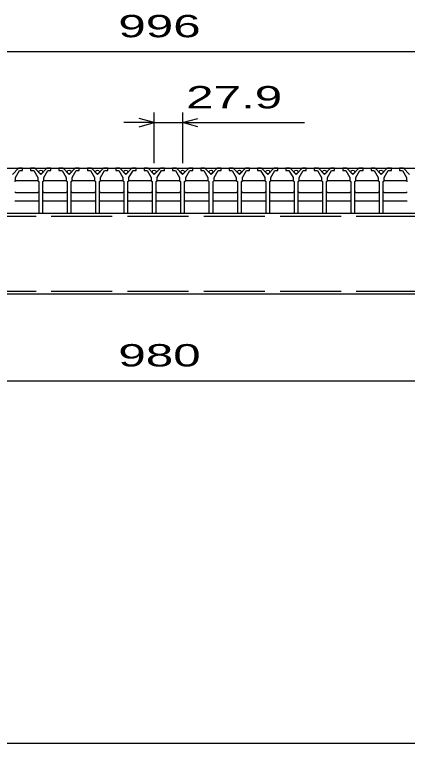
# Model space of a CAD drawing. Units: millimetres, scale not verified. Extents: x -1820 to 1736, y -1282 to 1048.
# Drawn here: x -1067 to -681, y -1152 to -434 of the extents above; entities that cross this region are included whole.
import ezdxf
from ezdxf.enums import TextEntityAlignment as Align

# ---------------------------------------------------------------- set-up
doc = ezdxf.new("R2010")
doc.units = ezdxf.units.MM
doc.header["$LTSCALE"] = 10
doc.linetypes.add('DASHED', pattern=[7.5, 6, -1.5])
for name, color, linetype, lineweight in [('CADPAC_LAYER_0000', 150, 'Continuous', 25), ('CADPAC_LAYER_0016', 3, 'Continuous', 25), ('CADPAC_LAYER_0022', 2, 'Continuous', 25)]:
    doc.layers.add(name, color=color, linetype=linetype, lineweight=lineweight)
doc.styles.add('ベクトル', font='')
doc.styles.get('ベクトル').set_extended_font_data('ベクトル')

msp = doc.modelspace()

# ---------------------------------------------------------------- linework, layer by layer
at = {"layer": 'CADPAC_LAYER_0000'}
msp.add_line((1736, -1151.5), (-1724, -1151.5), dxfattribs=at)
at = {"layer": 'CADPAC_LAYER_0016'}
for p, q in [((-1414, -585.5), (-418, -585.5)), ((-1063.2, -585.5), (-1069.2, -591.5)), ((-1066.2, -594.5), (-1062.2, -587.5)), ((-1059.2, -585.5), (-1063.2, -585.5)), ((-1062.2, -587.5), (-1059.2, -587.5)), ((-1059.2, -587.5), (-1059.2, -585.5)), ((-1051.3, -585.5), (-1051.3, -587.5)), ((-1047.3, -585.5), (-1051.3, -585.5)), ((-1051.3, -587.5), (-1048.3, -587.5)), ((-1048.3, -587.5), (-1044.3, -594.5)), ((-1041.3, -591.5), (-1047.3, -585.5)), ((-1035.3, -585.5), (-1041.3, -591.5)), ((-1038.3, -594.5), (-1034.3, -587.5)), ((-1031.3, -585.5), (-1035.3, -585.5)), ((-1034.3, -587.5), (-1031.3, -587.5)), ((-1031.3, -587.5), (-1031.3, -585.5)), ((-1023.4, -585.5), (-1023.4, -587.5)), ((-1019.4, -585.5), (-1023.4, -585.5)), ((-1023.4, -587.5), (-1020.4, -587.5)), ((-1020.4, -587.5), (-1016.4, -594.5)), ((-1013.4, -591.5), (-1019.4, -585.5)), ((-1007.4, -585.5), (-1013.4, -591.5)), ((-1010.4, -594.5), (-1006.4, -587.5)), ((-1003.4, -585.5), (-1007.4, -585.5)), ((-1006.4, -587.5), (-1003.4, -587.5)), ((-1003.4, -587.5), (-1003.4, -585.5)), ((-995.5, -585.5), (-995.5, -587.5)), ((-991.5, -585.5), (-995.5, -585.5)), ((-995.5, -587.5), (-992.5, -587.5)), ((-992.5, -587.5), (-988.5, -594.5)), ((-985.5, -591.5), (-991.5, -585.5)), ((-979.5, -585.5), (-985.5, -591.5)), ((-982.5, -594.5), (-978.5, -587.5)), ((-975.5, -585.5), (-979.5, -585.5)), ((-978.5, -587.5), (-975.5, -587.5)), ((-975.5, -587.5), (-975.5, -585.5)), ((-967.6, -585.5), (-967.6, -587.5)), ((-963.6, -585.5), (-967.6, -585.5)), ((-967.6, -587.5), (-964.6, -587.5)), ((-964.6, -587.5), (-960.6, -594.5)), ((-957.6, -591.5), (-963.6, -585.5)), ((-951.6, -585.5), (-957.6, -591.5)), ((-954.6, -594.5), (-950.6, -587.5)), ((-947.6, -585.5), (-951.6, -585.5)), ((-950.6, -587.5), (-947.6, -587.5)), ((-947.6, -587.5), (-947.6, -585.5)), ((-939.7, -585.5), (-939.7, -587.5)), ((-935.7, -585.5), (-939.7, -585.5)), ((-939.7, -587.5), (-936.7, -587.5)), ((-936.7, -587.5), (-932.7, -594.5)), ((-929.7, -591.5), (-935.7, -585.5)), ((-923.7, -585.5), (-929.7, -591.5)), ((-926.7, -594.5), (-922.7, -587.5)), ((-919.7, -585.5), (-923.7, -585.5)), ((-922.7, -587.5), (-919.7, -587.5)), ((-919.7, -587.5), (-919.7, -585.5)), ((-911.8, -585.5), (-911.8, -587.5)), ((-907.8, -585.5), (-911.8, -585.5)), ((-911.8, -587.5), (-908.8, -587.5)), ((-908.8, -587.5), (-904.8, -594.5)), ((-901.8, -591.5), (-907.8, -585.5)), ((-895.8, -585.5), (-901.8, -591.5)), ((-898.8, -594.5), (-894.8, -587.5)), ((-891.8, -585.5), (-895.8, -585.5)), ((-894.8, -587.5), (-891.8, -587.5)), ((-891.8, -587.5), (-891.8, -585.5)), ((-883.9, -585.5), (-883.9, -587.5)), ((-879.9, -585.5), (-883.9, -585.5)), ((-883.9, -587.5), (-880.9, -587.5)), ((-880.9, -587.5), (-876.9, -594.5)), ((-873.9, -591.5), (-879.9, -585.5)), ((-867.9, -585.5), (-873.9, -591.5)), ((-870.9, -594.5), (-866.9, -587.5)), ((-863.9, -585.5), (-867.9, -585.5)), ((-866.9, -587.5), (-863.9, -587.5)), ((-863.9, -587.5), (-863.9, -585.5)), ((-856, -585.5), (-856, -587.5)), ((-852, -585.5), (-856, -585.5)), ((-856, -587.5), (-853, -587.5)), ((-853, -587.5), (-849, -594.5)), ((-846, -591.5), (-852, -585.5)), ((-840, -585.5), (-846, -591.5)), ((-843, -594.5), (-839, -587.5)), ((-836, -585.5), (-840, -585.5)), ((-839, -587.5), (-836, -587.5)), ((-836, -587.5), (-836, -585.5)), ((-828.1, -585.5), (-828.1, -587.5)), ((-824.1, -585.5), (-828.1, -585.5)), ((-828.1, -587.5), (-825.1, -587.5)), ((-825.1, -587.5), (-821.1, -594.5)), ((-818.1, -591.5), (-824.1, -585.5)), ((-812.1, -585.5), (-818.1, -591.5)), ((-815.1, -594.5), (-811.1, -587.5)), ((-808.1, -585.5), (-812.1, -585.5)), ((-811.1, -587.5), (-808.1, -587.5)), ((-808.1, -587.5), (-808.1, -585.5)), ((-800.2, -585.5), (-800.2, -587.5)), ((-796.2, -585.5), (-800.2, -585.5)), ((-800.2, -587.5), (-797.2, -587.5)), ((-797.2, -587.5), (-793.2, -594.5)), ((-790.2, -591.5), (-796.2, -585.5)), ((-784.2, -585.5), (-790.2, -591.5)), ((-787.2, -594.5), (-783.2, -587.5)), ((-780.2, -585.5), (-784.2, -585.5)), ((-783.2, -587.5), (-780.2, -587.5)), ((-780.2, -587.5), (-780.2, -585.5)), ((-772.3, -585.5), (-772.3, -587.5)), ((-768.3, -585.5), (-772.3, -585.5)), ((-772.3, -587.5), (-769.3, -587.5)), ((-769.3, -587.5), (-765.3, -594.5)), ((-762.3, -591.5), (-768.3, -585.5)), ((-756.3, -585.5), (-762.3, -591.5)), ((-759.3, -594.5), (-755.3, -587.5)), ((-752.3, -585.5), (-756.3, -585.5)), ((-755.3, -587.5), (-752.3, -587.5)), ((-752.3, -587.5), (-752.3, -585.5)), ((-744.4, -585.5), (-744.4, -587.5)), ((-740.4, -585.5), (-744.4, -585.5)), ((-744.4, -587.5), (-741.4, -587.5)), ((-741.4, -587.5), (-737.4, -594.5)), ((-734.4, -591.5), (-740.4, -585.5)), ((-728.4, -585.5), (-734.4, -591.5)), ((-731.4, -594.5), (-727.4, -587.5)), ((-724.4, -585.5), (-728.4, -585.5)), ((-727.4, -587.5), (-724.4, -587.5)), ((-724.4, -587.5), (-724.4, -585.5)), ((-716.5, -585.5), (-716.5, -587.5)), ((-712.5, -585.5), (-716.5, -585.5)), ((-716.5, -587.5), (-713.5, -587.5)), ((-713.5, -587.5), (-709.5, -594.5)), ((-706.5, -591.5), (-712.5, -585.5)), ((-700.5, -585.5), (-706.5, -591.5)), ((-703.5, -594.5), (-699.5, -587.5)), ((-696.5, -585.5), (-700.5, -585.5)), ((-699.5, -587.5), (-696.5, -587.5)), ((-696.5, -587.5), (-696.5, -585.5)), ((-688.6, -585.5), (-688.6, -587.5)), ((-684.6, -585.5), (-688.6, -585.5)), ((-688.6, -587.5), (-685.6, -587.5)), ((-685.6, -587.5), (-681.6, -594.5)), ((-678.6, -591.5), (-684.6, -585.5)), ((-1066.2, -597.5), (-1066.2, -594.5)), ((-1044.3, -594.5), (-1044.3, -597.5)), ((-1038.3, -597.5), (-1038.3, -594.5)), ((-1016.4, -594.5), (-1016.4, -597.5)), ((-1010.4, -597.5), (-1010.4, -594.5)), ((-988.5, -594.5), (-988.5, -597.5)), ((-982.5, -597.5), (-982.5, -594.5)), ((-960.6, -594.5), (-960.6, -597.5)), ((-954.6, -597.5), (-954.6, -594.5)), ((-932.7, -594.5), (-932.7, -597.5)), ((-926.7, -597.5), (-926.7, -594.5)), ((-904.8, -594.5), (-904.8, -597.5)), ((-898.8, -597.5), (-898.8, -594.5)), ((-876.9, -594.5), (-876.9, -597.5)), ((-870.9, -597.5), (-870.9, -594.5)), ((-849, -594.5), (-849, -597.5)), ((-843, -597.5), (-843, -594.5)), ((-821.1, -594.5), (-821.1, -597.5)), ((-815.1, -597.5), (-815.1, -594.5)), ((-793.2, -594.5), (-793.2, -597.5)), ((-787.2, -597.5), (-787.2, -594.5)), ((-765.3, -594.5), (-765.3, -597.5)), ((-759.3, -597.5), (-759.3, -594.5)), ((-737.4, -594.5), (-737.4, -597.5)), ((-731.4, -597.5), (-731.4, -594.5)), ((-709.5, -594.5), (-709.5, -597.5)), ((-703.5, -597.5), (-703.5, -594.5)), ((-681.6, -594.5), (-681.6, -597.5)), ((-1067.2, -598.5), (-1066.2, -597.5)), ((-1066.95, -598.5), (-1065.95, -597.5)), ((-1065.95, -597.5), (-1044.55, -597.5)), ((-1044.55, -597.5), (-1043.55, -598.5)), ((-1044.3, -597.5), (-1043.3, -598.5)), ((-1043.3, -598.5), (-1043.3, -629.5)), ((-1039.3, -598.5), (-1038.3, -597.5)), ((-1039.3, -629.5), (-1039.3, -598.5)), ((-1039.05, -598.5), (-1038.05, -597.5)), ((-1038.05, -597.5), (-1016.65, -597.5)), ((-1016.65, -597.5), (-1015.65, -598.5)), ((-1016.4, -597.5), (-1015.4, -598.5)), ((-1015.4, -598.5), (-1015.4, -629.5)), ((-1011.4, -598.5), (-1010.4, -597.5)), ((-1011.4, -629.5), (-1011.4, -598.5)), ((-1011.15, -598.5), (-1010.15, -597.5)), ((-1010.15, -597.5), (-988.75, -597.5)), ((-988.75, -597.5), (-987.75, -598.5)), ((-988.5, -597.5), (-987.5, -598.5)), ((-987.5, -598.5), (-987.5, -629.5)), ((-983.5, -598.5), (-982.5, -597.5)), ((-983.5, -629.5), (-983.5, -598.5)), ((-983.25, -598.5), (-982.25, -597.5)), ((-982.25, -597.5), (-960.85, -597.5)), ((-960.85, -597.5), (-959.85, -598.5)), ((-960.6, -597.5), (-959.6, -598.5)), ((-959.6, -598.5), (-959.6, -629.5)), ((-955.6, -598.5), (-954.6, -597.5)), ((-955.6, -629.5), (-955.6, -598.5)), ((-955.35, -598.5), (-954.35, -597.5)), ((-954.35, -597.5), (-932.95, -597.5)), ((-932.95, -597.5), (-931.95, -598.5)), ((-932.7, -597.5), (-931.7, -598.5)), ((-931.7, -598.5), (-931.7, -629.5)), ((-927.7, -598.5), (-926.7, -597.5)), ((-927.7, -629.5), (-927.7, -598.5)), ((-927.45, -598.5), (-926.45, -597.5)), ((-926.45, -597.5), (-905.05, -597.5)), ((-905.05, -597.5), (-904.05, -598.5)), ((-904.8, -597.5), (-903.8, -598.5)), ((-903.8, -598.5), (-903.8, -629.5)), ((-899.8, -598.5), (-898.8, -597.5)), ((-899.8, -629.5), (-899.8, -598.5)), ((-899.55, -598.5), (-898.55, -597.5)), ((-898.55, -597.5), (-877.15, -597.5)), ((-877.15, -597.5), (-876.15, -598.5)), ((-876.9, -597.5), (-875.9, -598.5)), ((-875.9, -598.5), (-875.9, -629.5)), ((-871.9, -598.5), (-870.9, -597.5)), ((-871.9, -629.5), (-871.9, -598.5)), ((-871.65, -598.5), (-870.65, -597.5)), ((-870.65, -597.5), (-849.25, -597.5)), ((-849.25, -597.5), (-848.25, -598.5)), ((-849, -597.5), (-848, -598.5)), ((-848, -598.5), (-848, -629.5)), ((-844, -598.5), (-843, -597.5)), ((-844, -629.5), (-844, -598.5)), ((-843.75, -598.5), (-842.75, -597.5)), ((-842.75, -597.5), (-821.35, -597.5)), ((-821.35, -597.5), (-820.35, -598.5)), ((-821.1, -597.5), (-820.1, -598.5)), ((-820.1, -598.5), (-820.1, -629.5)), ((-816.1, -598.5), (-815.1, -597.5)), ((-816.1, -629.5), (-816.1, -598.5)), ((-815.85, -598.5), (-814.85, -597.5)), ((-814.85, -597.5), (-793.45, -597.5)), ((-793.45, -597.5), (-792.45, -598.5)), ((-793.2, -597.5), (-792.2, -598.5)), ((-792.2, -598.5), (-792.2, -629.5)), ((-788.2, -598.5), (-787.2, -597.5)), ((-788.2, -629.5), (-788.2, -598.5)), ((-787.95, -598.5), (-786.95, -597.5)), ((-786.95, -597.5), (-765.55, -597.5)), ((-765.55, -597.5), (-764.55, -598.5)), ((-765.3, -597.5), (-764.3, -598.5)), ((-764.3, -598.5), (-764.3, -629.5)), ((-760.3, -598.5), (-759.3, -597.5)), ((-760.3, -629.5), (-760.3, -598.5)), ((-760.05, -598.5), (-759.05, -597.5)), ((-759.05, -597.5), (-737.65, -597.5)), ((-737.65, -597.5), (-736.65, -598.5)), ((-737.4, -597.5), (-736.4, -598.5)), ((-736.4, -598.5), (-736.4, -629.5)), ((-732.4, -598.5), (-731.4, -597.5)), ((-732.4, -629.5), (-732.4, -598.5)), ((-732.15, -598.5), (-731.15, -597.5)), ((-731.15, -597.5), (-709.75, -597.5)), ((-709.75, -597.5), (-708.75, -598.5)), ((-709.5, -597.5), (-708.5, -598.5)), ((-708.5, -598.5), (-708.5, -629.5)), ((-704.5, -598.5), (-703.5, -597.5)), ((-704.5, -629.5), (-704.5, -598.5)), ((-704.25, -598.5), (-703.25, -597.5)), ((-703.25, -597.5), (-681.85, -597.5)), ((-681.85, -597.5), (-680.85, -598.5)), ((-681.6, -597.5), (-680.6, -598.5)), ((-1065.95, -609.5), (-1066.95, -608.5)), ((-1044.55, -609.5), (-1065.95, -609.5)), ((-1043.55, -608.5), (-1044.55, -609.5)), ((-1038.05, -609.5), (-1039.05, -608.5)), ((-1016.65, -609.5), (-1038.05, -609.5)), ((-1015.65, -608.5), (-1016.65, -609.5)), ((-1010.15, -609.5), (-1011.15, -608.5)), ((-988.75, -609.5), (-1010.15, -609.5)), ((-987.75, -608.5), (-988.75, -609.5)), ((-982.25, -609.5), (-983.25, -608.5)), ((-960.85, -609.5), (-982.25, -609.5)), ((-959.85, -608.5), (-960.85, -609.5)), ((-954.35, -609.5), (-955.35, -608.5)), ((-932.95, -609.5), (-954.35, -609.5)), ((-931.95, -608.5), (-932.95, -609.5)), ((-926.45, -609.5), (-927.45, -608.5)), ((-905.05, -609.5), (-926.45, -609.5)), ((-904.05, -608.5), (-905.05, -609.5)), ((-898.55, -609.5), (-899.55, -608.5)), ((-877.15, -609.5), (-898.55, -609.5)), ((-876.15, -608.5), (-877.15, -609.5)), ((-870.65, -609.5), (-871.65, -608.5)), ((-849.25, -609.5), (-870.65, -609.5)), ((-848.25, -608.5), (-849.25, -609.5)), ((-842.75, -609.5), (-843.75, -608.5)), ((-821.35, -609.5), (-842.75, -609.5)), ((-820.35, -608.5), (-821.35, -609.5)), ((-814.85, -609.5), (-815.85, -608.5)), ((-793.45, -609.5), (-814.85, -609.5)), ((-792.45, -608.5), (-793.45, -609.5)), ((-786.95, -609.5), (-787.95, -608.5)), ((-765.55, -609.5), (-786.95, -609.5)), ((-764.55, -608.5), (-765.55, -609.5)), ((-759.05, -609.5), (-760.05, -608.5)), ((-737.65, -609.5), (-759.05, -609.5)), ((-736.65, -608.5), (-737.65, -609.5)), ((-731.15, -609.5), (-732.15, -608.5)), ((-709.75, -609.5), (-731.15, -609.5)), ((-708.75, -608.5), (-709.75, -609.5)), ((-703.25, -609.5), (-704.25, -608.5)), ((-681.85, -609.5), (-703.25, -609.5)), ((-680.85, -608.5), (-681.85, -609.5)), ((-1066.95, -617.5), (-1043.55, -617.5)), ((-1039.05, -617.5), (-1015.65, -617.5)), ((-1011.15, -617.5), (-987.75, -617.5)), ((-983.25, -617.5), (-959.85, -617.5)), ((-955.35, -617.5), (-931.95, -617.5)), ((-927.45, -617.5), (-904.05, -617.5)), ((-899.55, -617.5), (-876.15, -617.5)), ((-871.65, -617.5), (-848.25, -617.5)), ((-843.75, -617.5), (-820.35, -617.5)), ((-815.85, -617.5), (-792.45, -617.5)), ((-787.95, -617.5), (-764.55, -617.5)), ((-760.05, -617.5), (-736.65, -617.5)), ((-732.15, -617.5), (-708.75, -617.5)), ((-704.25, -617.5), (-680.85, -617.5)), ((-1406, -629.5), (-426, -629.5)), ((-1043.3, -629.5), (-1039.3, -629.5)), ((-1015.4, -629.5), (-1011.4, -629.5)), ((-987.5, -629.5), (-983.5, -629.5)), ((-959.6, -629.5), (-955.6, -629.5)), ((-931.7, -629.5), (-927.7, -629.5)), ((-903.8, -629.5), (-899.8, -629.5)), ((-875.9, -629.5), (-871.9, -629.5)), ((-848, -629.5), (-844, -629.5)), ((-820.1, -629.5), (-816.1, -629.5)), ((-792.2, -629.5), (-788.2, -629.5)), ((-764.3, -629.5), (-760.3, -629.5)), ((-736.4, -629.5), (-732.4, -629.5)), ((-708.5, -629.5), (-704.5, -629.5)), ((-426, -709.5), (-1406, -709.5))]:
    msp.add_line(p, q, dxfattribs=at)
at = {"layer": 'CADPAC_LAYER_0016', "linetype": 'DASHED'}
for p, q in [((-1406, -632.7), (-426, -632.7)), ((-1406, -706.3), (-426, -706.3))]:
    msp.add_line(p, q, dxfattribs=at)
at = {"layer": 'CADPAC_LAYER_0016'}
for centre in [(-1041.3, -589), (-1013.4, -589), (-985.5, -589), (-957.6, -589), (-929.7, -589), (-901.8, -589), (-873.9, -589), (-846, -589), (-818.1, -589), (-790.2, -589), (-762.3, -589), (-734.4, -589), (-706.5, -589)]:
    msp.add_circle(centre, 1.8, dxfattribs=at)
at = {"layer": 'CADPAC_LAYER_0022', "color": 4}
for p, q in [((-1414, -470.5), (-418, -470.5)), ((-929.7, -580.5), (-929.7, -530.5)), ((-901.8, -530.5), (-901.8, -580.5)), ((-929.7, -540.5), (-944.7, -536.5)), ((-901.8, -540.5), (-886.8, -536.5)), ((-929.7, -540.5), (-959.7, -540.5)), ((-944.7, -544.5), (-929.7, -540.5)), ((-929.7, -540.5), (-901.8, -540.5)), ((-886.8, -544.5), (-901.8, -540.5)), ((-901.8, -540.5), (-781.8, -540.5)), ((-1406, -794.5), (-426, -794.5))]:
    msp.add_line(p, q, dxfattribs=at)

# ---------------------------------------------------------------- texts
at = {"layer": 'CADPAC_LAYER_0022', "style": 'ベクトル', "width": 1.65}
for s, p in [(' 996 ', (-978.5, -445.5)), (' 27.9 ', (-911.8, -515.5)), (' 980 ', (-978.5, -769.5))]:
    msp.add_text(s, height=21.99, dxfattribs=at).set_placement(p, align=Align.MIDDLE_LEFT)

doc.saveas('drawing.dxf')
